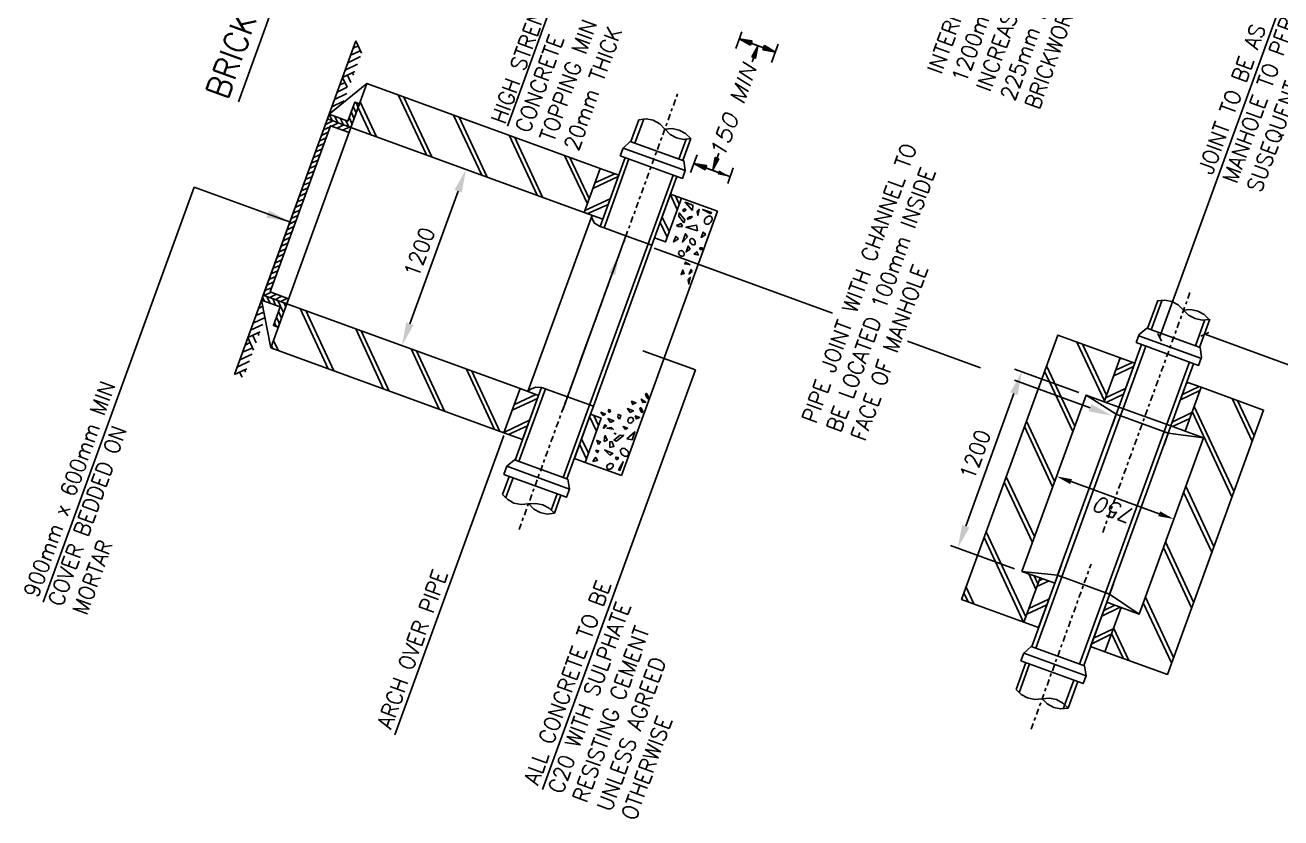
# Model space of a CAD drawing. Header units: millimetres. Extents: x 521005098 to 522149999836, y 174611071 to 175300000107.
# Drawn here: x 521420563 to 521501262, y 175480279 to 175531207 of the extents above; entities that cross this region are included whole.
import ezdxf
from ezdxf.enums import TextEntityAlignment as Align

# ---------------------------------------------------------------- set-up
doc = ezdxf.new("R2010")
doc.units = ezdxf.units.MM
doc.header["$LTSCALE"] = 200
doc.header["$PDSIZE"] = 200
for name, pattern in [('CENT', [7, 2, -1, 1, -1, 2]), ('CONTINU', [0]), ('DEFAULT', [0])]:
    doc.linetypes.add(name, pattern=pattern)
for name, color, linetype in [('0-35TEXT', 3, 'Continuous'), ('GT0-35', 3, 'Continuous'), ('GT0-35TXT', 3, 'Continuous')]:
    doc.layers.add(name, color=color, linetype=linetype)
doc.styles.add('GT1TO1', font='romans.shx', dxfattribs={"width": 0.95, "height": 2})
doc.styles.add('GT1TO200', font='romans.shx', dxfattribs={"width": 0.95, "height": 400})
doc.styles.add('GTanyheight', font='romans.shx', dxfattribs={"width": 0.95})
doc.dimstyles.new('DIRARROW', dxfattribs={"dimscale": 200, "dimtxt": 400, "dimasz": 8.5, "dimexe": 1, "dimexo": 1, "dimgap": 1, "dimtad": 2, "dimtih": 1, "dimtoh": 1, "dimdec": 4, "dimzin": 0, "dimdsep": 46, "dimtxsty": 'GT1TO200', "dimcen": 3.5, "dimclrd": 7, "dimclre": 7, "dimclrt": 3, "dimadec": 0, "dimazin": 0, "dimtfac": 1, "dimtdec": 4, "dimtofl": 0, "dimtmove": 0, "dimatfit": 3, "dimfxl": 1, "dimtolj": 1, "dimtzin": 0, "dimarcsym": 0})
doc.dimstyles.new('GTDIM', dxfattribs={"dimscale": 200, "dimtxt": 2, "dimasz": 2, "dimexe": 1, "dimexo": 1, "dimgap": 1, "dimtad": 2, "dimtih": 1, "dimtoh": 1, "dimdec": 0, "dimzin": 0, "dimdsep": 46, "dimtxsty": 'GTanyheight', "dimblk1": 'OBLIQUE', "dimblk2": 'OBLIQUE', "dimsah": 1, "dimcen": 3.5, "dimclrd": 7, "dimclre": 7, "dimclrt": 3, "dimadec": 0, "dimazin": 0, "dimtfac": 1, "dimtdec": 0, "dimtofl": 0, "dimtmove": 0, "dimatfit": 3, "dimldrblk": 'OBLIQUE', "dimfxl": 1, "dimtolj": 1, "dimtzin": 0, "dimarcsym": 0})
doc.dimstyles.new('NOTEARROW', dxfattribs={"dimscale": 500, "dimtxt": 2, "dimasz": 3, "dimexe": 1, "dimexo": 1, "dimgap": 1, "dimtad": 2, "dimtih": 1, "dimtoh": 1, "dimdec": 4, "dimzin": 0, "dimdsep": 46, "dimtxsty": 'GTanyheight', "dimcen": 3.5, "dimclrd": 7, "dimclre": 7, "dimclrt": 3, "dimadec": 0, "dimazin": 0, "dimtfac": 1, "dimtdec": 4, "dimtofl": 0, "dimtmove": 0, "dimatfit": 3, "dimfxl": 1, "dimtolj": 1, "dimtzin": 0, "dimarcsym": 0})

# ---------------------------------------------------------------- blocks, each defined once
blk = doc.blocks.new('_OBLIQUE')
at = {"color": 0, "linetype": 'ByBlock'}
blk.add_line((-0.5, -0.5), (0.5, 0.5), dxfattribs=at)
blk = doc.blocks.new('*D12')
at = {"layer": '0-35TEXT', "color": 7, "linetype": 'Continuous', "lineweight": -2, "transparency": 16777216}
for p, q in [((521448529, 175522077), (521448430, 175522113)), ((521445291, 175512026), (521448387, 175520532)), ((521444407, 175510751), (521444308, 175510788))]:
    blk.add_line(p, q, dxfattribs=at)
at = {"layer": '0-35TEXT', "color": 7, "linetype": 'Continuous', "transparency": 16777216}
for points in [[(521448152, 175520618), (521448622, 175520447), (521448900, 175521942)], [(521445056, 175512112), (521445526, 175511941), (521444778, 175510617)]]:
    blk.add_solid(points, dxfattribs=at)
at = {"layer": 'DEFPOINTS', "color": 0, "linetype": 'Continuous', "transparency": 16777216}
for p in [(521448900, 175521942), (521448999, 175521906), (521444877, 175510580)]:
    blk.add_point(p, dxfattribs=at)
at = {"layer": '0-35TEXT', "color": 3, "linetype": 'Continuous', "transparency": 16777216, "insert": (521445899, 175516621), "char_height": 1000, "attachment_point": 5, "rotation": 70, "style": 'GTanyheight'}
blk.add_mtext('\\A1;1200', dxfattribs=at)
blk = doc.blocks.new('*D13')
at = {"layer": '0-35TEXT', "color": 7, "linetype": 'Continuous', "lineweight": -2, "transparency": 16777216}
for p, q in [((521488270, 175507613), (521484150, 175509112)), ((521481011, 175499025), (521484107, 175507531)), ((521484148, 175496287), (521480028, 175497786))]:
    blk.add_line(p, q, dxfattribs=at)
at = {"layer": '0-35TEXT', "color": 7, "linetype": 'Continuous', "transparency": 16777216}
for points in [[(521483872, 175507617), (521484342, 175507446), (521484620, 175508941)], [(521480776, 175499110), (521481246, 175498939), (521480498, 175497615)]]:
    blk.add_solid(points, dxfattribs=at)
at = {"layer": 'DEFPOINTS', "color": 0, "linetype": 'Continuous', "transparency": 16777216}
for p in [(521484620, 175508941), (521488740, 175507442), (521484617, 175496116)]:
    blk.add_point(p, dxfattribs=at)
at = {"layer": '0-35TEXT', "color": 3, "linetype": 'Continuous', "transparency": 16777216, "insert": (521481620, 175503620), "char_height": 1000, "attachment_point": 5, "rotation": 70, "style": 'GTanyheight'}
blk.add_mtext('\\A1;1200', dxfattribs=at)

msp = doc.modelspace()

# ---------------------------------------------------------------- hatches: boundary and pattern name
at = {"layer": 'GT0-35TXT', "linetype": 'Continuous'}
for points in [[(521466456.48972, 175530323.87796), (521467176.83532, 175529926.54303), (521467272.39575, 175530189.09314)], [(521467264.49834, 175529164.82265), (521467503.18073, 175529077.94936), (521467653.14596, 175529861.30006)], [(521468072.76526, 175529890.18024), (521467977.20484, 175529627.63013), (521468784.42356, 175529468.97712)], [(521465153.44276, 175522622.09733), (521464914.76036, 175522708.97062), (521464756.10735, 175521901.7519)], [(521463541.89666, 175522316.09935), (521464262.24227, 175521918.76442), (521464357.80269, 175522181.31454)], [(521465157.04325, 175521882.81254), (521465061.48283, 175521620.26243), (521465868.70155, 175521461.60942)]]:
    msp.add_hatch(color=7, dxfattribs=at).paths.add_polyline_path(points)

# ---------------------------------------------------------------- linework, layer by layer
at = {"linetype": 'CONTINU'}
for p, q in [((521466234.96327, 175529715.23905), (521466617.20498, 175530765.43952)), ((521468019.85633, 175529754.85905), (521466492.29201, 175530310.84699)), ((521467220.27188, 175530045.88399), (521468783.63849, 175529476.86508)), ((521468536.05028, 175528796.62206), (521468966.07187, 175529978.09665)), ((521467383.8393, 175529121.38609), (521467286.4123, 175528853.7076)), ((521463333.40101, 175521743.26226), (521463746.04849, 175522877.00188)), ((521465034.10132, 175522665.53406), (521465145.40279, 175522971.33234)), ((521465105.26328, 175521747.08044), (521463541.89666, 175522316.09935)), ((521464305.67882, 175522038.10538), (521465857.11134, 175521473.43013)), ((521465712.67383, 175521039.459), (521466073.19726, 175522029.989))]:
    msp.add_line(p, q, dxfattribs=at)
at = {"linetype": 'CENT'}
for p, q in [((521452304.85629, 175498794.78467), (521462516.79112, 175526851.84503)), ((521489811.29709, 175498615.04424), (521495489.42761, 175514215.57963)), ((521485210.18304, 175485973.58729), (521489070.54883, 175496579.85514))]:
    msp.add_line(p, q, dxfattribs=at)
at = {"linetype": 'DEFAULT'}
for p, q in [((521459498.38764, 175523720.24153), (521460010.93885, 175525128.46442)), ((521459749.00413, 175523629.02458), (521460209.43164, 175524894.03879)), ((521460209.43164, 175524894.03879), (521460313.67938, 175525180.4571)), ((521458985.04618, 175523312.42), (521462982.96844, 175521857.2953)), ((521462577.38495, 175522599.57815), (521463046.4996, 175523888.46008)), ((521462828.00097, 175522508.36138), (521463340.55219, 175523916.58427)), ((521457768.2969, 175518187.07621), (521459363.51546, 175522607.03549)), ((521455132.3587, 175502144.53665), (521462203.83038, 175521573.2454)), ((521452872.7765, 175507670.1974), (521456994.90604, 175518995.65524)), ((521457768.2969, 175518187.07621), (521459176.51979, 175517674.52499)), ((521492689.30344, 175511720.82594), (521493345.19547, 175513522.87448)), ((521493523.06652, 175513268.92337), (521493605.59598, 175513495.6712)), ((521457426.02667, 175512865.08466), (521456218.49018, 175509547.40542)), ((521492927.98584, 175511633.95265), (521493523.06652, 175513268.92337)), ((521496363.38096, 175512235.13346), (521495768.30028, 175510600.16274)), ((521496030.8504, 175510504.60231), (521496686.74243, 175512306.65085)), ((521492126.03186, 175511250.08714), (521496159.7564, 175509781.93148)), ((521485511.17114, 175491182.15858), (521492552.23705, 175510527.32818)), ((521490851.93703, 175506672.70321), (521492289.68694, 175510622.88861)), ((521492289.68694, 175510622.88861), (521492311.40539, 175510682.55956)), ((521492528.36933, 175510536.01532), (521492550.08778, 175510595.68627)), ((521495368.68378, 175509502.22541), (521488327.61786, 175490157.0558)), ((521495368.68378, 175509502.22541), (521495390.40223, 175509561.89636)), ((521494193.48399, 175505456.47958), (521495644.26503, 175509442.46774)), ((521452292.04378, 175503178.32674), (521454002.34731, 175507840.21473)), ((521453990.41321, 175507844.55838), (521455410.5702, 175507327.66351)), ((521495302.12591, 175508242.52054), (521495188.18117, 175508189.38763)), ((521488739.60199, 175507441.53029), (521490682.53428, 175506207.27299)), ((521490851.93703, 175506672.70321), (521490413.22762, 175505467.35902)), ((521490851.93703, 175506672.70321), (521494193.48399, 175505456.47958)), ((521490682.53428, 175506207.27299), (521490921.21668, 175506120.3997)), ((521494193.48399, 175505456.47958), (521493754.77458, 175504251.13539)), ((521494024.08124, 175504991.04936), (521493761.53112, 175505086.60978)), ((521496281.95131, 175504696.33964), (521494024.08124, 175504991.04936)), ((521451671.11968, 175502214.99955), (521451249.78506, 175501057.39221)), ((521451516.15174, 175502866.06581), (521455537.94219, 175501402.2538)), ((521451436.34376, 175500827.31024), (521451921.73617, 175502123.78261)), ((521454372.21893, 175500056.0698), (521454750.11699, 175501094.33618)), ((521455000.73301, 175501003.11941), (521454579.3984, 175499845.51207)), ((521484617.47262, 175496116.07292), (521486916.58469, 175495860.41151)), ((521486729.80766, 175495347.24584), (521487159.82958, 175496528.72137)), ((521486916.58469, 175495860.41151), (521487155.26708, 175495773.53822)), ((521485248.62102, 175491277.719), (521486729.80766, 175495347.24584)), ((521490071.35462, 175494131.02221), (521490501.37654, 175495312.49774)), ((521488590.16798, 175490061.49537), (521490071.35462, 175494131.02221)), ((521490258.13165, 175494644.18788), (521489995.58153, 175494739.74831)), ((521492159.82194, 175493370.88227), (521490258.13165, 175494644.18788)), ((521484249.58018, 175488532.87686), (521484875.06645, 175490251.38625)), ((521484440.48237, 175488314.72851), (521485113.74885, 175490164.51297)), ((521484735.27957, 175490869.89747), (521488745.13592, 175489410.42912)), ((521487954.06329, 175489130.72305), (521487280.79681, 175487280.9386)), ((521487591.12714, 175487316.65323), (521488216.61341, 175489035.16262))]:
    msp.add_line(p, q, dxfattribs=at)
at = {"color": 7, "linetype": 'ByBlock'}
for p, q in [((521486979.49082, 175502605.6646), (521487010.17479, 175502689.9681)), ((521493441.82141, 175499816.95128), (521487778.85734, 175501878.10165)), ((521494506.49806, 175499818.32194), (521494552.52411, 175499944.77745))]:
    msp.add_line(p, q, dxfattribs=at)
at = {"linetype": 'CONTINU'}
for points in [[(521467176.83532, 175529926.54303), (521467263.70844, 175530165.22495), (521466456.48972, 175530323.87796)], [(521467264.49834, 175529164.82265), (521467503.18073, 175529077.94936), (521467653.14596, 175529861.30006)], [(521467977.20484, 175529627.63013), (521468064.07795, 175529866.31205), (521468784.42356, 175529468.97712)], [(521465153.44276, 175522622.09733), (521464914.76036, 175522708.97062), (521464756.10735, 175521901.7519)]]:
    msp.add_lwpolyline(points, close=True, dxfattribs=at)
at = {"linetype": 'DEFAULT'}
for points in [[(521461669.77824, 175524524.69626), (521461349.79521, 175524870.91654), (521460929.95209, 175525091.30275), (521460478.60618, 175525188.00341), (521460010.93885, 175525128.46442)], [(521463340.55219, 175523916.58427), (521462999.94745, 175524243.28066), (521462592.03856, 175524459.32211), (521462140.69299, 175524556.0237), (521461669.77824, 175524524.69626)], [(521461674.12189, 175524536.63035), (521462006.03949, 175524186.06625), (521462425.88247, 175523965.68114), (521462877.22804, 175523868.97954), (521463340.55219, 175523916.58427)], [(521459124.83306, 175522693.90878), (521457687.08316, 175518743.72338), (521457517.68041, 175518278.29315), (521457768.2969, 175518187.07621)], [(521460596.67772, 175517157.62978), (521460847.29374, 175517066.41301), (521461016.69649, 175517531.84323), (521462454.4464, 175521482.02863)], [(521456994.90604, 175518995.65524), (521456989.42105, 175518794.92522), (521457161.85173, 175518488.89454), (521457469.9445, 175518295.6676), (521457517.68041, 175518278.29315)], [(521495007.28164, 175512890.89447), (521494671.02069, 175513229.52384), (521494255.52123, 175513461.84415), (521493799.83166, 175513546.61071), (521493336.50816, 175513499.00628)], [(521496654.1874, 175512291.4698), (521496325.51642, 175512613.82158), (521495917.6074, 175512829.86414), (521495454.32786, 175512930.90829), (521494983.41345, 175512899.58178)], [(521494992.10076, 175512923.44997), (521495324.01835, 175512572.88587), (521495743.861, 175512352.49982), (521496195.20691, 175512255.79916), (521496654.1874, 175512291.4698)], [(521452053.36139, 175503265.20002), (521453564.95361, 175507418.26553), (521453751.73082, 175507931.43167), (521454002.34731, 175507840.21473)], [(521452872.7765, 175507670.1974), (521453049.68186, 175507822.05004), (521453378.48322, 175507945.64717), (521453751.73082, 175507931.43167)], [(521456830.72813, 175506810.7683), (521457081.34415, 175506719.55153), (521456894.56695, 175506206.38539), (521455382.97472, 175502053.31988)], [(521451249.78506, 175501057.39221), (521451574.11175, 175500723.10603), (521451977.67745, 175500495.13031), (521452445.30078, 175500406.01915), (521452908.62445, 175500453.62405)], [(521454579.3984, 175499845.51207), (521454238.79366, 175500172.20845), (521453830.88477, 175500388.2499), (521453379.5392, 175500484.9515), (521452908.62445, 175500453.62405)], [(521452912.9681, 175500465.55815), (521453244.8857, 175500114.99404), (521453664.72868, 175499894.60894), (521454116.07426, 175499797.90734), (521454579.3984, 175499845.51207)], [(521484249.58018, 175488532.87686), (521484578.25035, 175488210.5243), (521484981.81606, 175487982.54858), (521485449.43938, 175487893.43743), (521485920.35366, 175487924.76504)], [(521487591.12714, 175487316.65323), (521487254.86636, 175487655.28307), (521486835.02291, 175487875.66834), (521486383.67733, 175487972.36994), (521485920.35366, 175487924.76504)], [(521485920.35366, 175487924.76504), (521486249.02383, 175487602.41249), (521486680.80138, 175487377.68355), (521487120.21286, 175487285.32561), (521487591.12714, 175487316.65323)]]:
    msp.add_lwpolyline(points, dxfattribs=at)
for points in [[(521458802.61247, 175522811.18748), (521458985.04618, 175523312.42), (521459450.65172, 175523737.61598), (521462899.60555, 175522482.29945), (521462982.96844, 175521857.2953), (521462800.53472, 175521356.06278)], [(521457081.34415, 175506719.55153), (521460847.29374, 175517066.41301), (521459176.51979, 175517674.52499), (521455410.5702, 175507327.66351)], [(521491965.31659, 175510808.52558), (521492156.43745, 175511333.62582), (521492653.50115, 175511733.85691), (521496066.65269, 175510491.57134), (521496166.2938, 175509874.15746), (521495975.17295, 175509349.05722)], [(521490258.13165, 175494644.18788), (521494024.08124, 175504991.04936), (521490682.53428, 175506207.27299), (521486916.58469, 175495860.41151)], [(521451325.03088, 175502340.96557), (521451516.15174, 175502866.06581), (521452005.62547, 175503282.57448), (521455430.71064, 175502035.94543), (521455537.94219, 175501402.2538), (521455346.82133, 175500877.15356)], [(521484552.84585, 175490368.66496), (521484735.27957, 175490869.89747), (521485224.75283, 175491286.40632), (521488649.83893, 175490039.77692), (521488745.13592, 175489410.42912), (521488562.7022, 175488909.1966)]]:
    msp.add_lwpolyline(points, close=True, dxfattribs=at)
at = {"color": 7, "linetype": 'ByBlock'}
for points in [[(521487721.85398, 175501721.48621), (521487835.86069, 175502034.71708), (521486839.16471, 175502220.12179)], [(521493384.81806, 175499660.33585), (521493498.82477, 175499973.56672), (521494381.51404, 175499474.93114)]]:
    msp.add_solid(points, dxfattribs=at)
at = {"layer": 'DEFPOINTS', "color": 0, "linetype": 'ByBlock'}
for p in [(521486839.16472, 175502220.12179), (521486808.48076, 175502135.81829), (521494335.48798, 175499348.47562)]:
    msp.add_point(p, dxfattribs=at)
at = {"layer": 'GT0-35', "linetype": 'DEFAULT'}
for p, q in [((521434011.94826, 175508764.04783), (521441813.15411, 175530197.68475)), ((521440097.41024, 175525483.71719), (521442529.5512, 175527450.16692)), ((521437382.31905, 175513308.26282), (521441504.4486, 175524633.72067)), ((521464297.34282, 175519527.3387), (521462733.97668, 175520096.35745)), ((521458880.10339, 175502267.12602), (521465061.12545, 175519249.34456)), ((521465061.12545, 175519249.34456), (521464297.34282, 175519527.3387)), ((521435749.41059, 175513537.68634), (521436348.52914, 175510467.94838)), ((521457586.74453, 175505954.45335), (521456552.95462, 175503114.1389)), ((521456552.95462, 175503114.1389), (521458116.32076, 175502545.12016)), ((521458116.32076, 175502545.12016), (521458880.10339, 175502267.12602))]:
    msp.add_line(p, q, dxfattribs=at)
at = {"layer": 'GT0-35', "color": 7, "linetype": 'DEFAULT'}
for p, q in [((521441643.75171, 175529732.25547), (521441969.30658, 175529884.06381)), ((521442185.0854, 175529400.07554), (521441813.15411, 175530197.68475)), ((521441300.6029, 175528789.46186), (521442106.89959, 175529185.26181)), ((521441474.34896, 175529266.82524), (521442109.18099, 175529562.85306)), ((521440957.45409, 175527846.66826), (521441759.40713, 175528230.53411)), ((521441131.20015, 175528324.03164), (521441928.80953, 175528695.96339)), ((521441672.53384, 175527991.85171), (521441596.62943, 175528154.62923)), ((521441253.4808, 175527211.8361), (521440609.96162, 175526891.94055)), ((521441104.91924, 175527509.17912), (521440788.05151, 175527381.2385)), ((521441253.4808, 175527211.8361), (521440957.45409, 175527846.66826)), ((521441498.78778, 175527514.48833), (521441283.00896, 175527998.4766)), ((521441242.51191, 175526810.37618), (521440444.9027, 175526438.4449)), ((521446349.69216, 175522870.19623), (521444534.47985, 175526720.43257)), ((521444904.43683, 175526585.77924), (521446707.71458, 175522739.88673)), ((521441073.10951, 175526344.94689), (521440266.81281, 175525949.14695)), ((521441708.60025, 175525194.62272), (521441515.59245, 175525629.77837)), ((521441641.55847, 175525975.86717), (521441843.25375, 175525564.58018)), ((521441964.87612, 175525898.73487), (521441829.34536, 175526231.87972)), ((521442781.3969, 175524168.94949), (521441964.87612, 175525898.73487)), ((521442099.52927, 175526268.69139), (521443151.35436, 175524034.29599)), ((521440346.84126, 175525055.05528), (521439858.50899, 175524827.34143)), ((521440097.41024, 175525483.71719), (521440287.17125, 175525076.77339)), ((521440277.29941, 175524715.45989), (521440692.93005, 175524929.08926)), ((521440657.12823, 175524942.12006), (521440443.49903, 175525357.75117)), ((521441050.95341, 175524798.77942), (521440611.4541, 175524593.83753)), ((521440801.52145, 175525227.44167), (521441015.15065, 175524811.81056)), ((521441361.23991, 175524685.84437), (521441159.5448, 175525097.13182)), ((521441385.28295, 175525271.75596), (521441578.29075, 175524836.6003)), ((521449917.98695, 175521571.44314), (521448102.77464, 175525421.67948)), ((521448460.79705, 175525291.36998), (521450252.14164, 175521449.82078)), ((521440041.73278, 175524328.17211), (521439602.23347, 175524123.23022)), ((521439732.54298, 175524481.25264), (521440163.35514, 175524662.3268)), ((521440981.41062, 175524459.18437), (521441420.90992, 175524664.12626)), ((521453474.34764, 175520277.03371), (521451659.13533, 175524127.27005)), ((521452029.09184, 175523992.61689), (521453820.43643, 175520151.06769)), ((521439211.30428, 175523049.16108), (521439650.80375, 175523254.10344)), ((521439776.76977, 175523600.19224), (521439345.95761, 175523419.11807)), ((521439467.57997, 175523753.27276), (521439907.07928, 175523958.21465)), ((521438955.02875, 175522345.04987), (521439390.18441, 175522538.05767)), ((521439520.49391, 175522896.08008), (521439080.9946, 175522691.13819)), ((521456693.4817, 175519727.05739), (521455227.42965, 175522828.51713)), ((521455561.58481, 175522706.89459), (521456815.10389, 175520061.21161)), ((521438694.40923, 175521629.00362), (521439133.90854, 175521833.94552)), ((521439264.21822, 175522191.9684), (521438824.71891, 175521987.02651)), ((521458449.63611, 175521655.72989), (521457184.31481, 175521075.61027)), ((521438742.97969, 175520759.87732), (521438303.48038, 175520554.93543)), ((521438438.13354, 175520924.89194), (521438868.94554, 175521105.96564)), ((521438999.25538, 175521463.989), (521438568.44339, 175521282.9153)), ((521457049.6613, 175520705.65281), (521458681.78034, 175521476.63142)), ((521438478.01651, 175520031.89698), (521438047.20452, 175519850.82328)), ((521438173.17054, 175520196.91207), (521438612.67001, 175520401.85443)), ((521456537.11009, 175519297.42992), (521458164.88513, 175520056.4735)), ((521462028.76813, 175520312.48719), (521462464.67002, 175519356.44348)), ((521462594.97986, 175519714.46683), (521462352.0856, 175520235.35443)), ((521438221.74082, 175519327.7853), (521437782.24151, 175519122.8434)), ((521437916.89501, 175519492.80086), (521438356.39432, 175519697.74275)), ((521458030.23197, 175519686.51698), (521456720.42136, 175519095.5595)), ((521437965.4653, 175518623.67409), (521437525.96599, 175518418.73219)), ((521437660.61915, 175518788.68871), (521438091.43132, 175518969.76288)), ((521461817.46547, 175517578.2636), (521461377.21975, 175518522.37275)), ((521461507.5296, 175518880.39611), (521461952.11863, 175517948.22011)), ((521437139.38062, 175517356.59762), (521437578.87993, 175517561.53952)), ((521437704.84595, 175517907.62831), (521437269.6903, 175517714.62051)), ((521437395.65614, 175518060.70883), (521437835.15545, 175518265.65073)), ((521436883.10493, 175516652.48594), (521437313.91692, 175516833.55964)), ((521437448.57008, 175517203.51616), (521437009.07078, 175516998.57426)), ((521436618.14175, 175515924.5056), (521437057.64106, 175516129.44749)), ((521437192.29456, 175516499.40495), (521436752.79508, 175516294.46258)), ((521436361.86606, 175515220.39392), (521436797.02171, 175515413.40171)), ((521436927.33156, 175515771.42507), (521436496.51956, 175515590.35137)), ((521436406.09269, 175514339.33305), (521435975.28069, 175514158.25935)), ((521436101.24688, 175514504.34861), (521436540.74619, 175514709.2905)), ((521436671.05569, 175515067.31292), (521436231.55656, 175514862.3715)), ((521435952.29023, 175513463.84419), (521435818.90908, 175513728.63188)), ((521435926.35931, 175513838.18883), (521436365.85861, 175514043.13073)), ((521436105.37122, 175513773.03383), (521436310.31311, 175513333.53452)), ((521436723.88197, 175513912.82088), (521436284.38267, 175513707.87899)), ((521436656.40144, 175513207.56867), (521436475.32821, 175513638.3805)), ((521436654.33918, 175513573.22583), (521437069.97076, 175513786.85486)), ((521436809.4829, 175513516.75813), (521437173.82357, 175512735.4262)), ((521437427.99318, 175513656.54536), (521436988.49388, 175513451.60347)), ((521435388.88716, 175512547.15635), (521435901.08744, 175512766.18242)), ((521435558.28973, 175513012.58611), (521435835.01152, 175513141.62359)), ((521437043.51407, 175512377.40378), (521436850.50627, 175512812.55943)), ((521437308.47708, 175513105.38366), (521437179.43942, 175513382.10497)), ((521438241.57399, 175512995.51961), (521440048.09899, 175509121.41507)), ((521440394.18778, 175508995.44906), (521438599.59734, 175512865.20976)), ((521435045.73835, 175511604.36274), (521435843.3479, 175511976.29497)), ((521435210.79727, 175512057.8584), (521435980.19544, 175512426.54367)), ((521436699.40018, 175511840.41264), (521436585.54327, 175512084.57956)), ((521436720.19643, 175512454.53608), (521436913.20423, 175512019.38043)), ((521434876.33594, 175511138.93346), (521435673.94515, 175511510.86474)), ((521435239.57974, 175510317.45558), (521434876.33594, 175511138.93346)), ((521435417.66963, 175510806.75353), (521435193.20367, 175511266.87408)), ((521435587.07221, 175511272.18329), (521435535.03582, 175511426.27303)), ((521441809.86924, 175511696.76634), (521443604.46015, 175507827.00547)), ((521443950.54847, 175507701.03962), (521442167.89166, 175511566.45684)), ((521435187.54336, 175510471.54532), (521434533.18713, 175510196.13985)), ((521435028.14458, 175510813.37795), (521434698.24588, 175510649.63504)), ((521436400.65301, 175510611.15753), (521436479.8042, 175510420.16816)), ((521436849.76165, 175510285.51466), (521436522.2752, 175510945.31176)), ((521445366.22994, 175510402.35691), (521447172.75494, 175506528.25238)), ((521447518.84373, 175506402.28636), (521445724.25236, 175510272.04741)), ((521488153.60176, 175510844.37055), (521489930.86153, 175507075.52203)), ((521490061.17138, 175507433.54539), (521488511.62465, 175510714.06087)), ((521434983.30388, 175509613.34343), (521434185.69466, 175509241.41215)), ((521435152.70662, 175510078.77366), (521434355.09707, 175509706.84144)), ((521491733.83065, 175509541.2738), (521490643.22126, 175509032.71429)), ((521491029.71897, 175509797.5495), (521490903.84061, 175509748.76007)), ((521434809.55781, 175509135.98005), (521434011.94826, 175508764.04783)), ((521434501.24574, 175508585.95811), (521434337.5033, 175508915.85664)), ((521434727.02835, 175508909.23222), (521434674.99214, 175509063.32243)), ((521448934.52473, 175509103.60382), (521450717.18107, 175505238.18677)), ((521451075.20442, 175505107.87693), (521449268.67942, 175508981.98146)), ((521486081.72062, 175508976.55242), (521487888.24545, 175505102.44742)), ((521488014.21147, 175505448.53621), (521486207.68664, 175509322.64121)), ((521490517.25524, 175508686.6255), (521491798.854, 175509274.3362)), ((521489996.01637, 175507254.53348), (521491286.30244, 175507866.11237)), ((521496006.23712, 175507986.24502), (521494931.90548, 175507485.27595)), ((521451872.02357, 175506480.21004), (521453495.45529, 175507227.32046)), ((521453374.00854, 175507487.76385), (521452002.33341, 175506838.2334)), ((521491151.64928, 175507496.15585), (521490028.48486, 175506972.41529)), ((521494801.59581, 175507127.25306), (521496063.6705, 175507735.585)), ((521498130.50673, 175507213.07411), (521499417.63482, 175504474.0681)), ((521499547.9445, 175504832.09099), (521498476.59505, 175507087.10826)), ((521494280.35694, 175505695.16104), (521495546.77529, 175506315.42707)), ((521495568.49374, 175506375.09802), (521498118.88173, 175500905.77331)), ((521498249.19123, 175501263.79573), (521495690.1161, 175506709.25272)), ((521451318.23001, 175505032.93791), (521452982.90373, 175505819.09663)), ((521452852.59423, 175505461.07421), (521451636.10695, 175504903.7251)), ((521456842.44308, 175506063.17623), (521457282.6888, 175505119.06708)), ((521457417.34196, 175505489.02359), (521457121.31431, 175506123.8561)), ((521484787.31118, 175505420.19173), (521486593.83601, 175501546.08673)), ((521486724.14552, 175501904.10914), (521484908.93355, 175505754.34642)), ((521495412.12213, 175505945.47055), (521494288.95676, 175505421.73033)), ((521456321.20455, 175504631.08515), (521456765.79358, 175503698.90915)), ((521456631.14042, 175503328.95264), (521456195.23836, 175504284.99589)), ((521485429.73625, 175498347.74892), (521483614.52394, 175502197.98526)), ((521483488.55792, 175501851.89647), (521485295.08275, 175497977.79147)), ((521496954.7818, 175497707.43504), (521495148.25697, 175501581.54004)), ((521495013.60381, 175501211.58353), (521496824.4723, 175497349.41262)), ((521482194.14849, 175498295.53578), (521484729.35577, 175492858.76704)), ((521484874.84633, 175493184.23443), (521482324.45833, 175498653.55913)), ((521493719.19421, 175497655.22236), (521495525.71904, 175493781.11736)), ((521495656.02888, 175494139.14072), (521493849.50405, 175498013.24572)), ((521485059.03418, 175495955.35765), (521485522.05105, 175494962.41477)), ((521485652.36072, 175495320.43766), (521485417.05707, 175495825.04798)), ((521481531.01797, 175494022.8668), (521481030.04873, 175495097.19797)), ((521485587.20571, 175495141.42575), (521486324.04838, 175495494.93013)), ((521485966.0255, 175495625.23981), (521485717.51556, 175495499.44911)), ((521480803.0381, 175494287.82981), (521480765.08572, 175494369.2181)), ((521480895.39557, 175494727.24146), (521481161.06098, 175494157.52013)), ((521485074.6545, 175493733.20286), (521486360.59691, 175494332.84765)), ((521494361.61945, 175490582.78003), (521492555.09462, 175494456.88503)), ((521486230.28724, 175493974.82476), (521484944.34482, 175493375.17997)), ((521490930.60955, 175493818.27899), (521489745.58043, 175493235.96499)), ((521489880.23376, 175493605.92197), (521490596.45485, 175493939.90135)), ((521492420.44112, 175494086.92757), (521494235.65343, 175490236.69124)), ((521489102.7192, 175491469.71827), (521490364.79389, 175492078.0502)), ((521490490.76008, 175492424.13946), (521489228.68539, 175491815.80753)), ((521490382.16869, 175492125.78706), (521491126.03185, 175490530.56735)), ((521491495.98837, 175490395.91419), (521490512.47819, 175492483.80948))]:
    msp.add_line(p, q, dxfattribs=at)
at = {"layer": 'GT0-35', "linetype": 'DEFAULT'}
for points in [[(521441504.4486, 175524633.72067), (521456493.67353, 175519178.08896), (521457518.77613, 175521994.53521), (521442529.5512, 175527450.16692)], [(521439988.81884, 175525185.36479), (521441504.4486, 175524633.72067), (521442056.09272, 175526149.35043), (521441745.80621, 175526262.28548), (521441302.75349, 175525045.00813), (521440097.41024, 175525483.71719)], [(521437382.31905, 175513308.26282), (521437499.59776, 175513630.48342), (521436306.1886, 175514064.84883), (521440193.76073, 175524745.86548), (521441387.16989, 175524311.50007), (521441504.4486, 175524633.72067), (521439988.81884, 175525185.36479), (521435866.6893, 175513859.90694)], [(521456493.67353, 175519178.08896), (521457687.08316, 175518743.72338), (521458712.18576, 175521560.16963), (521457518.77613, 175521994.53521)], [(521461016.69649, 175517531.84323), (521461708.87408, 175517279.91119), (521462733.97668, 175520096.35745), (521462041.79909, 175520348.28948)], [(521435866.6893, 175513859.90694), (521435749.41059, 175513537.68634), (521436954.75384, 175513098.97728), (521436520.38826, 175511905.56765), (521436830.67476, 175511792.6326), (521437382.31905, 175513308.26282)], [(521436348.52914, 175510467.94838), (521451337.75407, 175505012.31667), (521452371.54399, 175507852.63111), (521437382.31905, 175513308.26282)], [(521484753.22397, 175492850.07973), (521485787.01405, 175495690.39465), (521484617.47262, 175496116.07292), (521488739.60199, 175507441.53029), (521489909.14342, 175507015.85202), (521490934.2462, 175509832.29874), (521486924.38985, 175511291.7671), (521480743.36761, 175494309.54809)], [(521489909.14342, 175507015.85202), (521490851.93703, 175506672.70321), (521491877.0398, 175509489.14993), (521490934.2462, 175509832.29874)], [(521451337.75407, 175505012.31667), (521452531.1637, 175504577.95109), (521453564.95361, 175507418.26553), (521452371.54399, 175507852.63111)], [(521489956.49042, 175490956.24562), (521493966.34677, 175489496.77727), (521500147.369, 175506478.99628), (521496137.51265, 175507938.46463), (521495112.40987, 175505122.01791), (521496281.95131, 175504696.33964), (521492159.82194, 175493370.88227), (521490990.2805, 175493796.56054)], [(521494193.48399, 175505456.47958), (521495112.40987, 175505122.01791), (521496137.51265, 175507938.46463), (521495218.58676, 175508272.9263)], [(521484753.22397, 175492850.07973), (521485696.01757, 175492506.93092), (521486729.80766, 175495347.24584), (521485787.01405, 175495690.39465)], [(521489037.56453, 175491290.70729), (521489956.49042, 175490956.24562), (521490990.2805, 175493796.56054), (521490071.35462, 175494131.02221)]]:
    msp.add_lwpolyline(points, close=True, dxfattribs=at)
at = {"layer": 'GT0-35', "color": 7, "linetype": 'DEFAULT'}
for points in [[(521462887.58494, 175518513.24762), (521462964.6737, 175518687.91494), (521462591.55712, 175519148.07965), (521462577.38593, 175518923.48157)], [(521463003.94192, 175519389.92054), (521462984.41739, 175519410.54194), (521462842.26144, 175519354.16255), (521462853.0985, 175519309.67248), (521462859.59177, 175519253.24942), (521462895.39406, 175519240.21845), (521463018.02563, 175519317.21973), (521463031.05643, 175519353.02155)], [(521463443.35374, 175519297.56353), (521463477.09331, 175519650.1899), (521462975.86126, 175519832.62344)], [(521463755.83399, 175519264.92037), (521463879.56197, 175519382.06776), (521463800.23576, 175518978.45776)], [(521464639.00094, 175519092.13952), (521464665.06271, 175519163.74363), (521464104.15971, 175519367.89563)], [(521462800.71165, 175518274.56523), (521462733.49473, 175518461.21141), (521462432.90428, 175518340.8614), (521462531.62384, 175518277.90031)], [(521463765.22371, 175517991.08737), (521463718.67185, 175518345.9073), (521463024.21287, 175518220.24808)], [(521463436.72869, 175518908.03818), (521463400.9264, 175518921.06915), (521463251.17984, 175518880.96703), (521463124.20461, 175518792.03166), (521463115.51713, 175518768.163), (521463111.17347, 175518756.2289), (521463135.04167, 175518747.54159), (521463146.97529, 175518743.19811), (521463296.72185, 175518783.30022), (521463423.69755, 175518872.23542)], [(521464661.72779, 175518894.65629), (521464634.61329, 175518931.55527), (521464610.74509, 175518940.24259), (521464586.8769, 175518948.9299), (521464542.38683, 175518938.09284), (521464469.68602, 175518924.00913), (521464388.29709, 175518886.05646), (521464298.22072, 175518824.23671), (521464243.94694, 175518749.38534), (521464222.22849, 175518689.71439), (521464213.54135, 175518665.84667), (521464215.69109, 175518597.48841), (521464217.84164, 175518529.13091), (521464225.43208, 175518512.85316), (521464264.48052, 175518471.61005), (521464291.59596, 175518434.71072), (521464315.46416, 175518426.0234), (521464327.39825, 175518421.67975), (521464383.82148, 175518428.17349), (521464452.17991, 175518430.3237), (521464533.5685, 175518468.27543), (521464627.98776, 175518542.0301), (521464682.26171, 175518616.88193), (521464703.97999, 175518676.55241), (521464712.66731, 175518700.4206), (521464710.51722, 175518768.77792), (521464708.36795, 175518837.13602), (521464700.77734, 175518853.4133)], [(521462549.83283, 175517473.88437), (521462377.35878, 175517631.2652), (521462235.11484, 175517277.58549)], [(521463123.85351, 175517602.83437), (521463008.90033, 175517806.85407), (521462801.50172, 175517274.16339)], [(521464317.43892, 175517763.06735), (521464136.2774, 175517896.57951), (521464002.72094, 175517566.76847)], [(521462894.56161, 175516415.87385), (521462907.59257, 175516451.67613), (521462916.28006, 175516475.5448), (521462910.88319, 175516572.11397), (521462876.17747, 175516625.29152), (521462849.06279, 175516662.19004), (521462798.07915, 175516707.77668), (521462774.21096, 175516716.464), (521462762.27733, 175516720.80748), (521462661.36374, 175516703.47733), (521462591.90937, 175516661.18083), (521462566.94448, 175516629.72266), (521462549.56969, 175516581.98581), (521462563.65387, 175516509.28483), (521462598.35881, 175516456.10809), (521462644.99863, 175516398.58688), (521462680.80045, 175516385.55608), (521462704.66911, 175516376.8686), (521462740.4714, 175516363.83763), (521462837.04121, 175516369.2348)], [(521463299.39903, 175516822.64297), (521463180.10219, 175517014.72857), (521463041.1052, 175516632.83749)], [(521463576.16511, 175517100.32997), (521463621.75141, 175517151.31267), (521463630.43889, 175517175.18134), (521463628.28881, 175517243.53866), (521463626.1386, 175517311.89709), (521463579.49938, 175517369.41702), (521463537.20323, 175517438.87232), (521463481.87687, 175517472.52453), (521463469.94277, 175517476.86818), (521463410.27229, 175517498.58646), (521463349.50477, 175517480.15833), (521463291.9839, 175517433.51946), (521463283.29659, 175517409.65126), (521463285.4468, 175517341.29283), (521463299.53081, 175517268.59138), (521463313.61452, 175517195.89057), (521463364.59816, 175517150.30393), (521463419.92452, 175517116.65172), (521463443.79318, 175517107.96424), (521463503.46319, 175517086.24613)], [(521464088.23438, 175516873.40683), (521464068.70937, 175516894.02841), (521463936.33727, 175516901.66221), (521463923.3063, 175516865.85992), (521463929.80051, 175516809.43652), (521463949.32488, 175516788.81464), (521464057.82879, 175516789.86815), (521464094.72778, 175516816.98266)], [(521463835.29296, 175516438.38219), (521463732.27328, 175516638.05952), (521463547.77748, 175516502.48463)], [(521463436.77349, 175515380.59128), (521463364.11587, 175515515.15695), (521463231.65629, 175515225.49186)], [(521463177.29455, 175514853.34177), (521463309.7106, 175514994.35654), (521463209.76239, 175514571.22329)], [(521460249.71482, 175506958.41039), (521460447.19729, 175506981.13805), (521460155.38228, 175507181.95543)], [(521460602.4285, 175507221.96925), (521460611.11581, 175507245.83744), (521460615.45964, 175507257.77201), (521460575.35705, 175507407.51873), (521460486.42198, 175507534.49332), (521460458.21013, 175507531.24654), (521460425.65463, 175507516.06566), (521460465.75627, 175507366.31928), (521460554.69164, 175507239.34404), (521460569.87299, 175507206.78837)], [(521457715.91351, 175506123.68061), (521457859.16649, 175506220.20642), (521457565.15744, 175506340.73256)], [(521458131.54462, 175506337.30981), (521458172.78714, 175506376.35953), (521458159.80047, 175506489.20675), (521458123.99771, 175506502.23789), (521458088.19589, 175506515.26869), (521458051.29656, 175506488.15324), (521458048.00548, 175506367.71558), (521458091.39868, 175506338.40669)], [(521459448.77035, 175506317.39082), (521459652.79039, 175506432.34494), (521459270.89978, 175506571.34175)], [(521460248.44263, 175506323.66571), (521460257.12995, 175506347.53391), (521460217.02766, 175506497.27999), (521460128.09246, 175506624.25569), (521460104.22427, 175506632.943), (521460083.60239, 175506613.41864), (521460074.91491, 175506589.54997), (521460115.01702, 175506439.80342), (521460203.95239, 175506312.82819), (521460215.88649, 175506308.48453)], [(521457790.54543, 175505326.15906), (521457934.89558, 175505462.83017), (521457807.96418, 175505522.54448), (521457729.77837, 175505307.73075)], [(521458189.94245, 175505680.84703), (521458393.96342, 175505795.80081), (521458012.07187, 175505934.79797)], [(521458766.15781, 175505890.08858), (521458853.0311, 175506128.77098), (521458674.01965, 175506193.92581), (521458649.01012, 175506013.8172)], [(521459350.92806, 175505677.24962), (521459378.04303, 175505640.35046), (521459410.59901, 175505655.53117), (521459498.48104, 175505637.06031), (521459551.65825, 175505671.76509), (521459597.24489, 175505722.74873), (521459642.83072, 175505773.7316), (521459655.86186, 175505809.53436), (521459638.53137, 175505910.44702), (521459591.89155, 175505967.96822), (521459564.77705, 175506004.86721), (521459508.35288, 175505998.37382), (521459444.33921, 175506008.15783), (521459391.16213, 175505973.45194), (521459345.57536, 175505922.46941), (521459311.92298, 175505867.14259), (521459303.23567, 175505843.27439), (521459298.89202, 175505831.3403), (521459304.28918, 175505734.77048)], [(521457775.10204, 175504466.8163), (521457961.74776, 175504534.03339), (521457841.39758, 175504834.62337), (521457797.96102, 175504715.2824)], [(521458237.59164, 175505366.17287), (521458354.73856, 175505242.44507), (521457946.78585, 175505309.83683)], [(521458395.76253, 175504538.24509), (521458574.77351, 175504473.09042), (521459023.0046, 175504850.55049), (521458810.34061, 175504860.37803)], [(521459145.72366, 175505224.85066), (521459284.63299, 175505309.44237), (521458986.28058, 175505418.03377)], [(521459225.83976, 175504628.05836), (521459569.77881, 175504570.4506), (521459752.21236, 175505071.68265)], [(521457340.86731, 175503719.35542), (521457421.20349, 175503865.81118), (521457269.30656, 175503894.06703), (521457247.58845, 175503834.39702)], [(521457403.96006, 175504264.02449), (521457537.47316, 175504445.18567), (521457298.79076, 175504532.05896)], [(521458128.56149, 175503581.32381), (521458332.58247, 175503696.27759), (521457804.23527, 175503915.60982)], [(521458134.13397, 175504079.35273), (521458396.72809, 175504132.44245), (521458268.78747, 175504449.31019), (521458144.00581, 175504440.66623)], [(521459289.54774, 175503577.7267), (521459317.75912, 175503580.97365), (521459326.44626, 175503604.84137), (521459335.13357, 175503628.70957), (521459332.9843, 175503697.06766), (521459342.76831, 175503761.08133), (521459304.81564, 175503842.47026), (521459234.3084, 175503908.67797), (521459135.58902, 175503971.63953), (521459108.47357, 175504008.53886), (521459063.98444, 175503997.70147), (521459004.31349, 175504019.41992), (521458935.95599, 175504017.26936), (521458899.05636, 175503990.15456), (521458862.15738, 175503963.04005), (521458853.46989, 175503939.17139), (521458832.84849, 175503919.64685), (521458824.16134, 175503895.77913), (521458814.37699, 175503831.76452), (521458840.39574, 175503754.71971), (521458878.3473, 175503673.33065), (521458936.92155, 175503611.46673), (521459011.77291, 175503557.19295), (521459067.09927, 175503523.54074), (521459119.17978, 175503518.10004), (521459178.84979, 175503496.38194), (521459223.33986, 175503507.21899), (521459260.23885, 175503534.3335)], [(521457048.83332, 175503176.92485), (521457339.63959, 175503233.26072), (521457236.61957, 175503432.9371), (521457199.72105, 175503405.82243)], [(521457968.81225, 175502733.95945), (521458019.79525, 175502688.37251), (521458031.72887, 175502684.02902), (521458100.08731, 175502686.17923), (521458168.44463, 175502688.32932), (521458237.89959, 175502730.62453), (521458295.41969, 175502777.26422), (521458341.00634, 175502828.24786), (521458345.34999, 175502840.18196), (521458343.19991, 175502908.53928), (521458345.39429, 175502988.83147), (521458290.06682, 175503022.48354), (521458278.13273, 175503026.8272), (521458190.25057, 175503045.29916), (521458145.76144, 175503034.46177), (521458064.37251, 175502996.5091), (521457994.91801, 175502954.21371), (521457973.19956, 175502894.54276), (521457940.64423, 175502879.36235), (521457942.79397, 175502811.00408)], [(521458610.22517, 175503270.86199), (521458694.90471, 175503429.2525), (521458543.00807, 175503457.50771), (521458512.60265, 175503373.9695)], [(521458701.17944, 175502629.57975), (521458784.71811, 175502599.17416), (521458988.86993, 175503160.07669)]]:
    msp.add_lwpolyline(points, close=True, dxfattribs=at)
for points in [[(521463295.84527, 175515810.30658), (521462990.99946, 175515975.32214), (521462951.90656, 175515867.91527), (521463304.53258, 175515834.17477)], [(521462918.07917, 175515217.98907), (521462820.50001, 175515469.74644), (521462716.2521, 175515183.32766), (521462935.45396, 175515265.72593)], [(521459571.53312, 175506840.34178), (521459811.35557, 175506942.26382), (521459536.87183, 175507042.16774), (521459607.33588, 175506827.31064)], [(521459827.32669, 175505909.30696), (521460062.80549, 175505999.2949), (521459776.38718, 175506103.54264), (521459863.12945, 175505896.27582)], [(521458543.447, 175504944.00483), (521458488.12001, 175504977.65674), (521458424.10557, 175504987.44156), (521458475.08921, 175504941.85492), (521458534.75969, 175504920.13664)]]:
    msp.add_lwpolyline(points, dxfattribs=at)
at = {"layer": 'GT0-35', "linetype": 'DEFAULT'}
msp.add_lwpolyline([(521457586.74453, 175505954.45335), (521456894.56695, 175506206.38539), (521455860.77703, 175503366.07094), (521456552.95462, 175503114.1389)], dxfattribs=at)
at = {"layer": 'GT0-35TXT'}
msp.add_line((521449583.57124, 175568365.28452), (521434267.64035, 175526285.11024), dxfattribs=at)
at = {"layer": 'GT0-35TXT', "color": 7, "linetype": 'CONTINU'}
for points in [[(521467176.83532, 175529926.54303), (521467272.39575, 175530189.09314), (521466456.48972, 175530323.87796)], [(521467977.20484, 175529627.63013), (521468072.76526, 175529890.18024), (521468784.42356, 175529468.97712)], [(521464262.24227, 175521918.76442), (521464357.80269, 175522181.31454), (521463541.89666, 175522316.09935)]]:
    msp.add_lwpolyline(points, close=True, dxfattribs=at)
at = {"layer": 'GT0-35TXT', "color": 7, "linetype": 'Continuous'}
for points in [[(521481948.50361, 175509193.61461), (521477278.24569, 175510893.44947)], [(521488995.9181, 175506628.5655), (521484136.37237, 175508397.2955)]]:
    msp.add_lwpolyline(points, dxfattribs=at)
msp.add_solid([(521489081.42314, 175506863.48866), (521490405.45703, 175506115.53529), (521488910.41306, 175506393.64235)], dxfattribs=at)

# ---------------------------------------------------------------- texts
at = {"layer": 'GT0-35TXT', "linetype": 'Continuous', "style": 'GT1TO1', "oblique": 12, "width": 1.01313}
msp.add_text('150 MIN', height=1000, rotation=70.0000000001, dxfattribs=at).set_placement((521465453.68282, 175522559.78922), (521467615.25012, 175528498.64658), align=Align.FIT)
at = {"layer": 'GT0-35TXT', "linetype": 'Continuous', "style": 'GT1TO1', "oblique": 12}
msp.add_text('750', height=1000, rotation=160.0000000003, dxfattribs=at).set_placement((521491983.15748, 175500061.44629))
at = {"layer": 'GT0-35TXT', "insert": (521432145.48079, 175526872.9545), "char_height": 1500, "width": 52226.102, "attachment_point": 1, "rotation": 70, "style": 'GT1TO1'}
msp.add_mtext('BRICK MANHOLE DEPTH LESS THAN 1.0m', dxfattribs=at)
at = {"layer": 'GT0-35TXT', "linetype": 'Continuous', "char_height": 1000, "attachment_point": 1, "rotation": 70, "style": 'GT1TO1'}
for s, insert, width in [('INTERNAL DIMENSIONS OF MANHOLE NORMALLY 1200mm x 750mm BUT MANHOLE WITH SHOULD BE INCREASED FOR PIPES LARGER THAN 150mm%%CTO GIVE 225mm BENCHING EACH SIDE & THE BRICKWORK/MASONRY UNITS CORBELLED ', (521478505.11756, 175528333.89676), 38760.35), ('JOINT TO BE AS CLOSE AS POSSIBLE TO FACE OF MANHOLE TO PERMIT SATISFACTORY JOINT & SUSEQUENT MOVEMENT', (521495911.91133, 175521880.14005), 35205.85), ('HIGH STRENGTH CONCRETE TOPPING MIN 20mm THICK ', (521450462.10321, 175525121.28368), 13440.9833478), ('PIPE JOINT WITH CHANNEL TO BE LOCATED 100mm INSIDE FACE OF MANHOLE', (521470453.55854, 175505889.80591), 21020.0766947), ('900mm x 600mm MIN COVER BEDDED ON MORTAR', (521420438.17236, 175494706.82856), 16922.040595), ('ARCH OVER PIPE', (521443136.99191, 175486264.05552), 14013.35), ('ALL CONCRETE TO BE C20 WITH SULPHATE RESISTING CEMENT UNLESS AGREED OTHERWISE', (521452579.45411, 175482666.77084), 15682.45)]:
    msp.add_mtext(s, dxfattribs=dict(at, insert=insert, width=width))

# ---------------------------------------------------------------- dimensions: what is measured, and where the dimension line sits
at = {"layer": '0-35TEXT', "linetype": 'Continuous'}
for p1, p2, distance, picture, middle in [((521444876.93152, 175510580.44697), (521448999.06106, 175521905.90481), 105.57246, '*D12', (521445899.09801, 175516621.30394)), ((521484617.47262, 175496116.07292), (521488739.60199, 175507441.53029), 4383.70825, '*D13', (521481619.50639, 175503620.13827))]:
    dim = msp.add_aligned_dim(p1=p1, p2=p2, distance=distance, text='1200', dimstyle='NOTEARROW', dxfattribs=at)
    dim.commit()
    dim.dimension.update_dxf_attribs({"geometry": picture, "text_midpoint": middle})

# ---------------------------------------------------------------- leaders
at = {"layer": 'GT0-35TXT', "color": 7, "linetype": 'Continuous'}
for points, dimstyle in [([(521493470.03151, 175511149.63023), (521507989.78639, 175551042.32889)], 'GTDIM'), ([(521463855.98387, 175537915.65061), (521457235.62695, 175540325.26347), (521451556.54551, 175524722.11544)], 'NOTEARROW'), ([(521437559.2204, 175518562.02567), (521431425.81962, 175520794.40099), (521421720.77977, 175494130.02314)], 'NOTEARROW')]:
    msp.add_leader(points, dimstyle=dimstyle, dxfattribs=at)
for points, dimstyle, override in [([(521496378.23008, 175511350.45804), (521502401.58577, 175509158.13586), (521505708.34276, 175518243.37603)], 'GTDIM', {"dimtih": 0, "dimtoh": 0}), ([(521460995.39766, 175516872.42138), (521472442.37081, 175512706.06388)], 'NOTEARROW', {"dimscale": 1}), ([(521458726.87862, 175516439.14601), (521455108.60414, 175506498.01859)], 'DIRARROW', {"dimasz": 6.5}), ([(521460267.63141, 175510291.92957), (521463636.26494, 175509065.84723), (521453820.50983, 175482097.28171)], 'NOTEARROW', {"dimscale": 1}), ([(521451330.83722, 175504845.80057), (521444332.70432, 175485618.58845)], 'NOTEARROW', {"dimscale": 1})]:
    msp.add_leader(points, dimstyle=dimstyle, override=override, dxfattribs=at)

doc.saveas('drawing.dxf')
